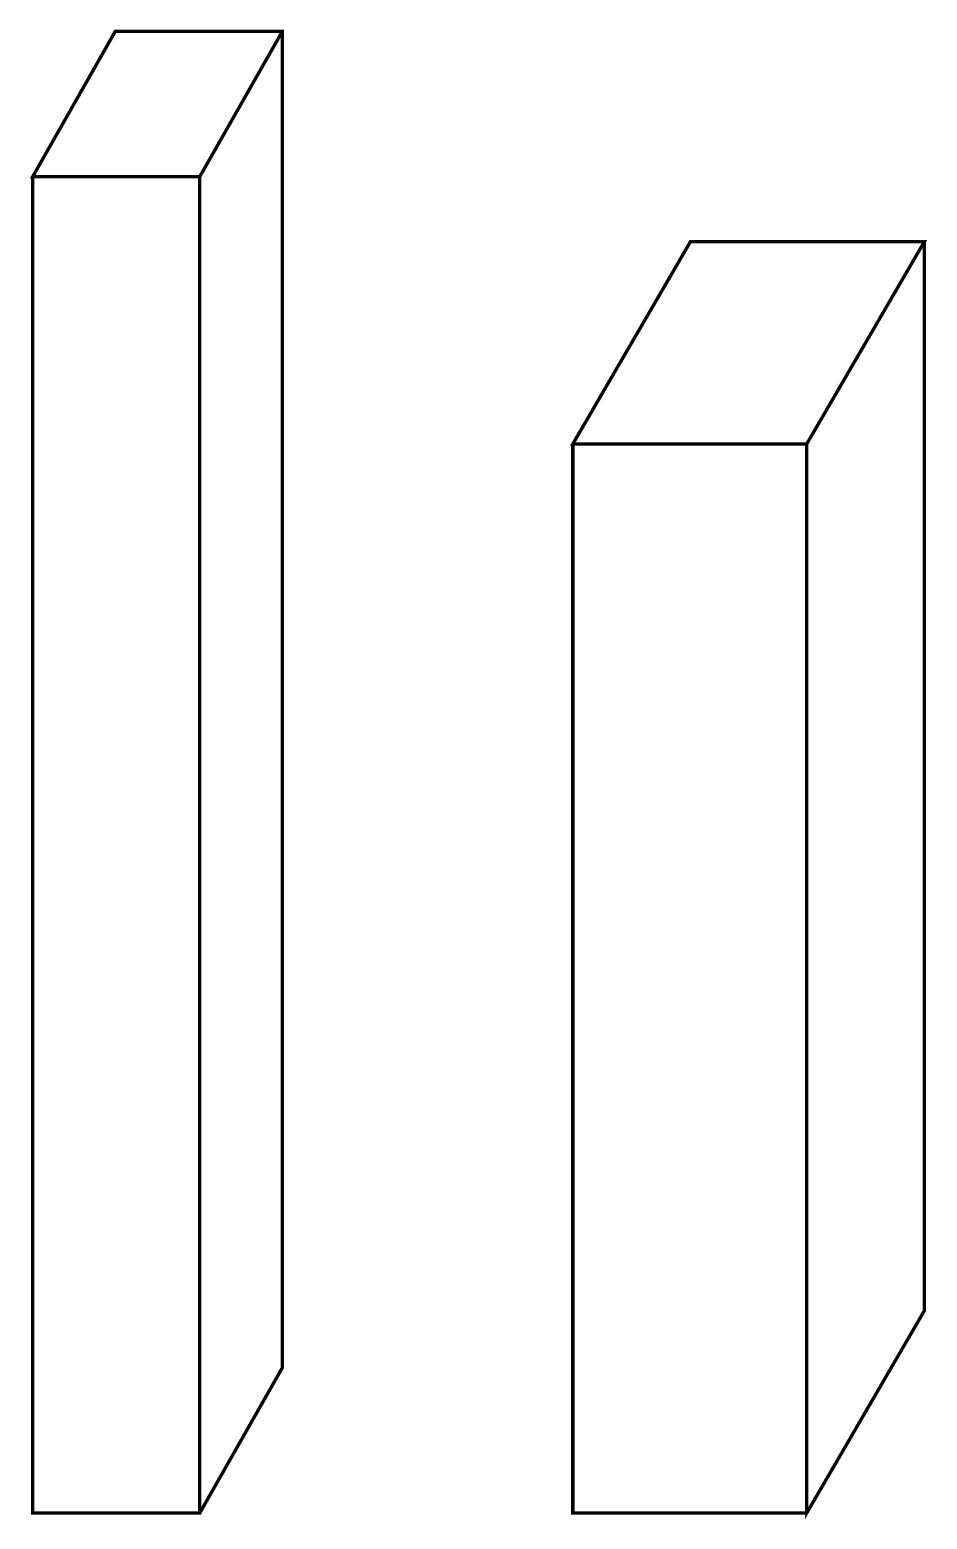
# Model space of a CAD drawing. Header units: millimetres. Extents: x -1 to 268, y -2 to 444.
import ezdxf

# ---------------------------------------------------------------- set-up
doc = ezdxf.new("R2010")
doc.units = ezdxf.units.MM

msp = doc.modelspace()

# ---------------------------------------------------------------- linework, layer by layer
at = {"const_width": 1}
for points in [[(50, 0), (74.7, 43.47), (74.7, 443.47), (24.7, 443.47), (0, 400), (50, 400), (50, 0), (0, 0), (0, 400)], [(74.7, 443.47), (50, 400)], [(231.65, 320), (231.65, 0), (266.83, 60.52), (266.83, 380.52)], [(161.65, 320), (161.65, 0), (231.65, 0)]]:
    msp.add_lwpolyline(points, dxfattribs=at)
msp.add_lwpolyline([(231.65, 320), (266.83, 380.52), (196.83, 380.52), (161.65, 320)], close=True, dxfattribs=at)

doc.saveas('drawing.dxf')
